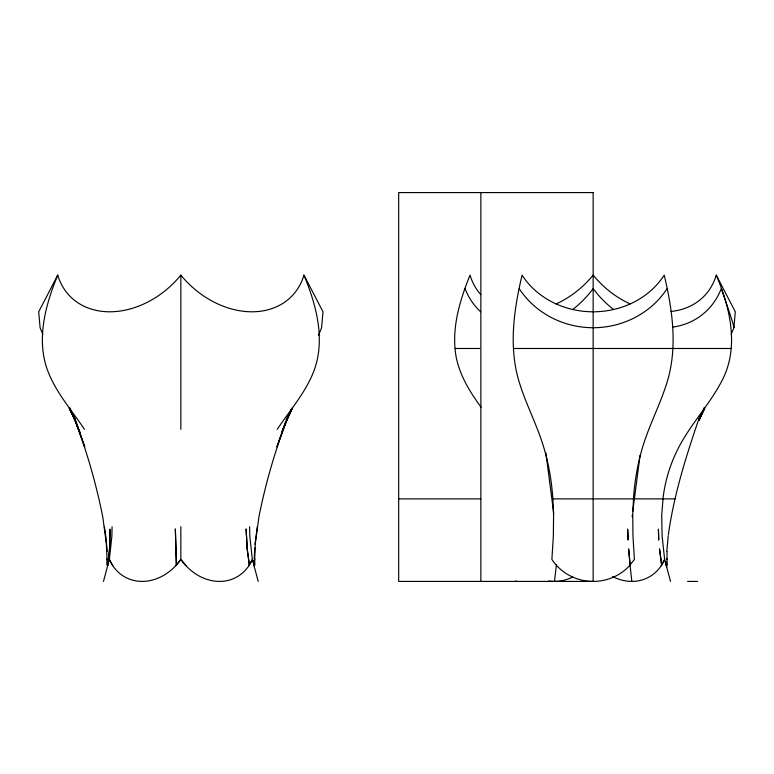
<?xml version="1.0" encoding="UTF-8"?>
<svg xmlns="http://www.w3.org/2000/svg" width="774" height="774" viewBox="0 0 774 774"><rect width="100%" height="100%" fill="white"/><g stroke="black" fill="none" stroke-linecap="round" stroke-linejoin="round"><path stroke-width="1.16" d="M556.4 564.923L554.465 581.419M254.665 559.718L255.304 543.812L258.903 516.955C265.395 484.224 274.722 452.055 286.409 420.824L281.484 433.111L291.634 408.711L286.632 420.118L292.32 408.411L286.216 419.769L292.33 408.024L286.69 420.476L276.937 446.917L285.78 421.162M666.975 559.718L667.082 551.61M112.075 526.736L111.901 536.005L109.366 559.409L103.474 581.419M107.005 558.693L107.025 559.718L106.386 543.812L102.778 516.955C96.373 484.611 87.181 452.809 75.688 421.927L80.206 433.111L69.602 407.637L70.966 410.762M254.259 559.021L254.743 547.866M106.831 565.126L107.005 558.654M666.811 551.34L668.223 535.753M731.13 334.503L733.907 327.731L735.3 311.796L716.26 275.118A81.773 62.849 43.9 0 1 670.913 311.467M632.184 516.955L632.416 514.691M632.755 511.295L640.079 455.151M254.985 544.383L257.307 526.63M107.896 564.904L109.579 548.882L107.673 565.726M668.388 534.611C673.757 495.776 685.522 458.179 698.09 421.162M515.784 581.419L515.958 580.752M318.385 335.568L321.597 327.731L322.99 311.796L303.95 275.118A81.773 62.849 43.9 0 1 251.918 311.796A81.773 62.849 43.9 0 1 180.845 275.118A81.773 62.849 -43.9 0 1 109.773 311.796A81.773 62.849 -43.9 0 1 57.74 275.118C45.743 304.298 36.426 337.599 46.953 368.666C54.954 391.402 71.295 409.581 84.472 429.347M286.632 420.118L292.34 408.024M57.74 275.118L38.7 311.796L40.093 327.731L42.87 334.503M248.899 565.726L252.324 559.409L249.789 536.005L249.615 526.736M661.209 565.726L664.634 559.409L662.099 536.005L661.712 515.184L663.212 496.666A132.78 114.997 90 0 1 676.302 452.297C688.55 426.048 709.564 405.266 722.587 379.492C739.315 346.326 729.998 307.549 716.26 275.118M277.218 429.347C290.395 409.581 306.736 391.402 314.737 368.666C325.264 337.599 315.947 304.298 303.95 275.118M175.727 565.726L180.845 559.409L180.845 526.736M104.384 526.63L105.612 534.611M455.151 348.484L479.648 348.484M513.481 348.484L731.159 348.484M398.678 498.882L480.818 498.882M552.81 498.882L633.5 498.882M634.109 498.882L675.063 498.882M687.602 581.419L697.626 581.419M112.791 565.726L109.366 559.409A48.762 40.79 -61.8 0 0 180.845 559.409L185.963 565.726M481.118 407.25C469.973 392.099 459.824 375.622 456.138 356.92C451.116 328.95 459.611 300.834 470.05 275.118A81.773 62.849 -43.9 0 0 480.789 294.623M71.585 412.29L69.36 408.024L75.059 420.118L71.876 412.842M72.698 414.429L75.475 419.769L69.379 408.411L75.059 420.118L69.35 408.024L75.001 420.476L84.753 446.917L75.91 421.162M666.124 564.943L665.727 561.653L666.327 565.726M253.814 564.943L253.292 560.56L254.017 565.726M670.526 581.419L664.634 559.409A48.762 40.79 61.8 0 1 612.582 576.591M252.324 559.409L258.216 581.419M545.873 452.829L553.778 513.559M631.845 581.419L629.891 563.782M105.777 535.753L107.189 551.34M666.995 558.654L667.169 565.126M666.637 563.782L666.724 567.197M254.685 558.654L254.859 565.126M176.395 564.904L175.93 548.882L176.356 564.943M480.867 192.581L480.867 581.419M180.845 275.118L180.845 429.347M251.831 560.511A48.762 40.79 61.8 0 1 180.845 559.409M519.17 288.586A86.311 81.135 3.4 0 0 593.155 327.731A86.311 81.135 -3.4 0 0 667.14 288.586M630.239 303.988A81.773 62.849 43.9 0 1 593.155 275.118A81.773 62.849 -43.9 0 1 556.071 303.988M613.521 309.416A86.311 69.399 55.1 0 1 593.155 288.586A86.311 69.399 -55.1 0 1 572.789 309.416M672.799 327.083A86.311 71.131 53 0 0 721.3 288.586A86.311 1.722 70.1 0 1 733.907 327.731M572.75 577.085A48.762 40.79 -61.8 0 1 548.631 580.955M480.606 311.738A86.311 71.131 -53 0 1 465.01 288.586M109.589 548.708L110.092 529.106L109.608 548.679M553.574 515.184L553.352 536.005L551.891 559.409A48.762 47.098 0 0 0 629.494 565.726L634.419 559.409L632.958 536.005L632.735 515.184L633.606 496.666A132.78 66.39 90 0 1 641.162 452.297C647.799 427.219 660.686 404.386 667.885 379.492C677.55 345.272 672.277 309.087 664.227 275.118A81.773 72.572 0 0 1 593.155 311.796A81.773 72.572 0 0 1 522.082 275.118C514.042 309.087 508.76 345.272 518.425 379.492C525.623 404.386 538.511 427.219 545.148 452.306A132.78 66.39 90 0 1 552.704 496.666L553.574 515.184M247.206 548.679L246.103 529.106L247.206 548.679M175.959 548.679L175.34 529.106L175.959 548.679M704.398 407.637L699.009 420.476L704.398 407.637M704.64 408.024L698.941 420.118L704.64 408.411L698.525 419.769L704.64 408.024M249.344 564.904L247.196 548.882L249.315 564.943M661.654 564.904L659.506 548.882L661.625 564.943M630.133 564.904L628.623 548.882L630.094 564.943M658.722 539.836L658.413 529.106L658.693 539.865M628.14 539.836L627.656 529.106L628.101 539.865M593.155 192.581L398.678 192.581L398.678 581.419L593.155 581.419L593.155 192.581"/></g></svg>
